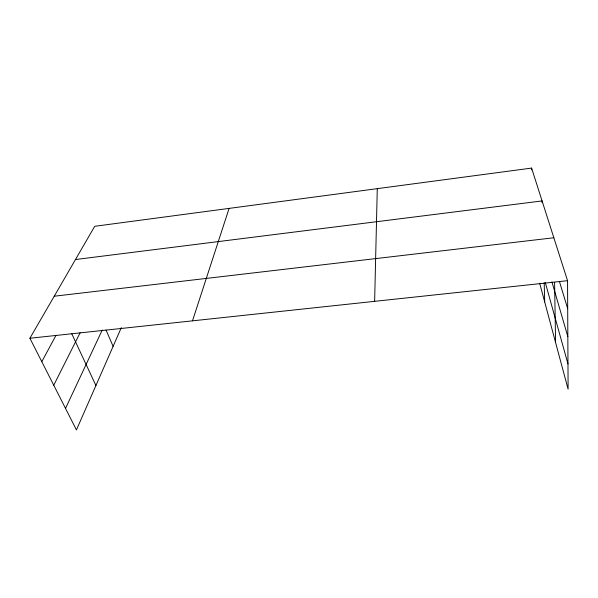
<?xml version="1.0" encoding="UTF-8"?>
<svg xmlns="http://www.w3.org/2000/svg" width="598" height="598" viewBox="0 0 598 598"><rect width="100%" height="100%" fill="white"/><g stroke="black" fill="none" stroke-linecap="round" stroke-linejoin="round"><path stroke-width="0.9" d="M374.632 301.34L377.278 188.654M192.489 320.842L229.094 208.396M121.342 327.599L76.439 429.91L29.9 338.251L94.723 226.298L531.6 168.09L567.554 280.686L568.1 389.171L539.665 283.213M65.518 408.404L102.243 330.014M53.753 385.232L80.117 332.757M41.8 361.685L55.988 335.388M75.49 259.525L542.087 200.935L542.132 202.774M54.246 296.212L553.845 237.757M29.9 338.251L567.554 280.686M71.723 333.677L95.919 385.523M106.063 330.089L113.112 346.354M559.384 281.366L567.696 308.665M551.909 281.845L567.831 336.599M545.316 282.645L567.973 363.935M531.6 168.09L531.659 169.922M544.202 282.787L544.696 301.968M554.585 282.278L555.587 342.534"/></g></svg>
